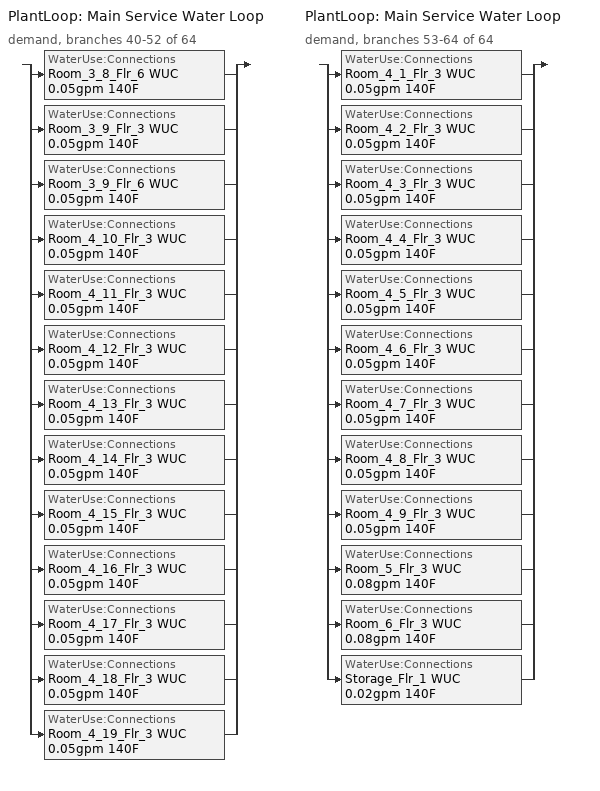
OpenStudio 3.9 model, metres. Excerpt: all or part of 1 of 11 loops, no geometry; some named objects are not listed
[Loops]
PlantLoop 'Main Service Water Loop'
 demand, branches 40-52 of 64: split
  | WaterUse:Connections 'Room_3_8_Flr_6 WUC 0.05gpm 140F'
  | WaterUse:Connections 'Room_3_9_Flr_3 WUC 0.05gpm 140F'
  | WaterUse:Connections 'Room_3_9_Flr_6 WUC 0.05gpm 140F'
  | WaterUse:Connections 'Room_4_10_Flr_3 WUC 0.05gpm 140F'
  | WaterUse:Connections 'Room_4_11_Flr_3 WUC 0.05gpm 140F'
  | WaterUse:Connections 'Room_4_12_Flr_3 WUC 0.05gpm 140F'
  | WaterUse:Connections 'Room_4_13_Flr_3 WUC 0.05gpm 140F'
  | WaterUse:Connections 'Room_4_14_Flr_3 WUC 0.05gpm 140F'
  | WaterUse:Connections 'Room_4_15_Flr_3 WUC 0.05gpm 140F'
  | WaterUse:Connections 'Room_4_16_Flr_3 WUC 0.05gpm 140F'
  | WaterUse:Connections 'Room_4_17_Flr_3 WUC 0.05gpm 140F'
  | WaterUse:Connections 'Room_4_18_Flr_3 WUC 0.05gpm 140F'
  | WaterUse:Connections 'Room_4_19_Flr_3 WUC 0.05gpm 140F'
PlantLoop 'Main Service Water Loop'
 demand, branches 53-64 of 64: split
  | WaterUse:Connections 'Room_4_1_Flr_3 WUC 0.05gpm 140F'
  | WaterUse:Connections 'Room_4_2_Flr_3 WUC 0.05gpm 140F'
  | WaterUse:Connections 'Room_4_3_Flr_3 WUC 0.05gpm 140F'
  | WaterUse:Connections 'Room_4_4_Flr_3 WUC 0.05gpm 140F'
  | WaterUse:Connections 'Room_4_5_Flr_3 WUC 0.05gpm 140F'
  | WaterUse:Connections 'Room_4_6_Flr_3 WUC 0.05gpm 140F'
  | WaterUse:Connections 'Room_4_7_Flr_3 WUC 0.05gpm 140F'
  | WaterUse:Connections 'Room_4_8_Flr_3 WUC 0.05gpm 140F'
  | WaterUse:Connections 'Room_4_9_Flr_3 WUC 0.05gpm 140F'
  | WaterUse:Connections 'Room_5_Flr_3 WUC 0.08gpm 140F'
  | WaterUse:Connections 'Room_6_Flr_3 WUC 0.08gpm 140F'
  | WaterUse:Connections 'Storage_Flr_1 WUC 0.02gpm 140F'
[WaterUse:Equipment:Definition] Target Temperature Schedule=Mixed Water At Faucet Temp - 140F; Sensible Fraction Schedule=Fraction Sensible - 0.2; Latent Fraction Schedule=Fraction Latent - 0.05
Name | Peak Flow Rate {m3/s}
Room_3_8_flr_6 0.05gpm 140F; Room_4_10_flr_3 0.05gpm 140F; Room_4_11_flr_3 0.05gpm 140F; Room_4_12_flr_3 0.05gpm 140F; Room_4_13_flr_3 0.05gpm 140F; Room_4_14_flr_3 0.05gpm 140F; Room_4_15_flr_3 0.05gpm 140F; Room_4_16_flr_3 0.05gpm 140F; Room_4_17_flr_3 0.05gpm 140F; Room_4_19_flr_3 0.05gpm 140F; Room_4_1_flr_3 0.05gpm 140F; Room_4_2_flr_3 0.05gpm 140F; Room_4_3_flr_3 0.05gpm 140F; Room_4_4_flr_3 0.05gpm 140F; Room_4_5_flr_3 0.05gpm 140F; Room_4_6_flr_3 0.05gpm 140F; Room_4_7_flr_3 0.05gpm 140F; Room_4_8_flr_3 0.05gpm 140F; Room_4_9_flr_3 0.05gpm 140F | 3.16748e-06
Room_3_9_flr_3 0.05gpm 140F | 3.16661e-06
Room_3_9_flr_6 0.05gpm 140F | 3.16559e-06
Room_4_18_flr_3 0.05gpm 140F | 3.16142e-06
Room_5_flr_3 0.08gpm 140F | 5.03867e-06
Room_6_flr_3 0.08gpm 140F | 5.03808e-06
Storage_flr_1 0.02gpm 140F | 1.53021e-06
[WaterUse:Equipment]
Name | Water Use Equipment Definition | Space | Flow Rate Fraction Schedule
Room_3_8_Flr_6 Service Water Use 0.05gpm 140F | Room_3_8_flr_6 0.05gpm 140F | Room_3_8_Flr_6 | NECB-F-Service Water Heating
Room_3_9_Flr_3 Service Water Use 0.05gpm 140F | Room_3_9_flr_3 0.05gpm 140F | Room_3_9_Flr_3 | NECB-F-Service Water Heating
Room_3_9_Flr_6 Service Water Use 0.05gpm 140F | Room_3_9_flr_6 0.05gpm 140F | Room_3_9_Flr_6 | NECB-F-Service Water Heating
Room_4_10_Flr_3 Service Water Use 0.05gpm 140F | Room_4_10_flr_3 0.05gpm 140F | Room_4_10_Flr_3 | NECB-F-Service Water Heating
Room_4_11_Flr_3 Service Water Use 0.05gpm 140F | Room_4_11_flr_3 0.05gpm 140F | Room_4_11_Flr_3 | NECB-F-Service Water Heating
Room_4_12_Flr_3 Service Water Use 0.05gpm 140F | Room_4_12_flr_3 0.05gpm 140F | Room_4_12_Flr_3 | NECB-F-Service Water Heating
Room_4_13_Flr_3 Service Water Use 0.05gpm 140F | Room_4_13_flr_3 0.05gpm 140F | Room_4_13_Flr_3 | NECB-F-Service Water Heating
Room_4_14_Flr_3 Service Water Use 0.05gpm 140F | Room_4_14_flr_3 0.05gpm 140F | Room_4_14_Flr_3 | NECB-F-Service Water Heating
Room_4_15_Flr_3 Service Water Use 0.05gpm 140F | Room_4_15_flr_3 0.05gpm 140F | Room_4_15_Flr_3 | NECB-F-Service Water Heating
Room_4_16_Flr_3 Service Water Use 0.05gpm 140F | Room_4_16_flr_3 0.05gpm 140F | Room_4_16_Flr_3 | NECB-F-Service Water Heating
Room_4_17_Flr_3 Service Water Use 0.05gpm 140F | Room_4_17_flr_3 0.05gpm 140F | Room_4_17_Flr_3 | NECB-F-Service Water Heating
Room_4_18_Flr_3 Service Water Use 0.05gpm 140F | Room_4_18_flr_3 0.05gpm 140F | Room_4_18_Flr_3 | NECB-F-Service Water Heating
Room_4_19_Flr_3 Service Water Use 0.05gpm 140F | Room_4_19_flr_3 0.05gpm 140F | Room_4_19_Flr_3 | NECB-F-Service Water Heating
Room_4_1_Flr_3 Service Water Use 0.05gpm 140F | Room_4_1_flr_3 0.05gpm 140F | Room_4_1_Flr_3 | NECB-F-Service Water Heating
Room_4_2_Flr_3 Service Water Use 0.05gpm 140F | Room_4_2_flr_3 0.05gpm 140F | Room_4_2_Flr_3 | NECB-F-Service Water Heating
Room_4_3_Flr_3 Service Water Use 0.05gpm 140F | Room_4_3_flr_3 0.05gpm 140F | Room_4_3_Flr_3 | NECB-F-Service Water Heating
Room_4_4_Flr_3 Service Water Use 0.05gpm 140F | Room_4_4_flr_3 0.05gpm 140F | Room_4_4_Flr_3 | NECB-F-Service Water Heating
Room_4_5_Flr_3 Service Water Use 0.05gpm 140F | Room_4_5_flr_3 0.05gpm 140F | Room_4_5_Flr_3 | NECB-F-Service Water Heating
Room_4_6_Flr_3 Service Water Use 0.05gpm 140F | Room_4_6_flr_3 0.05gpm 140F | Room_4_6_Flr_3 | NECB-F-Service Water Heating
Room_4_7_Flr_3 Service Water Use 0.05gpm 140F | Room_4_7_flr_3 0.05gpm 140F | Room_4_7_Flr_3 | NECB-F-Service Water Heating
Room_4_8_Flr_3 Service Water Use 0.05gpm 140F | Room_4_8_flr_3 0.05gpm 140F | Room_4_8_Flr_3 | NECB-F-Service Water Heating
Room_4_9_Flr_3 Service Water Use 0.05gpm 140F | Room_4_9_flr_3 0.05gpm 140F | Room_4_9_Flr_3 | NECB-F-Service Water Heating
Room_5_Flr_3 Service Water Use 0.08gpm 140F | Room_5_flr_3 0.08gpm 140F | Room_5_Flr_3 | NECB-F-Service Water Heating
Room_6_Flr_3 Service Water Use 0.08gpm 140F | Room_6_flr_3 0.08gpm 140F | Room_6_Flr_3 | NECB-F-Service Water Heating
Storage_Flr_1 Service Water Use 0.02gpm 140F | Storage_flr_1 0.02gpm 140F | Storage_Flr_1 | NECB-E-Service Water Heating
[WaterUse:Connections] Drain Water Heat Exchanger Type=None; Drain Water Heat Exchanger Destination=Plant
Name | Water Use Equipment Name 1
Room_3_8_Flr_6 WUC 0.05gpm 140F | Room_3_8_Flr_6 Service Water Use 0.05gpm 140F
Room_3_9_Flr_3 WUC 0.05gpm 140F | Room_3_9_Flr_3 Service Water Use 0.05gpm 140F
Room_3_9_Flr_6 WUC 0.05gpm 140F | Room_3_9_Flr_6 Service Water Use 0.05gpm 140F
Room_4_10_Flr_3 WUC 0.05gpm 140F | Room_4_10_Flr_3 Service Water Use 0.05gpm 140F
Room_4_11_Flr_3 WUC 0.05gpm 140F | Room_4_11_Flr_3 Service Water Use 0.05gpm 140F
Room_4_12_Flr_3 WUC 0.05gpm 140F | Room_4_12_Flr_3 Service Water Use 0.05gpm 140F
Room_4_13_Flr_3 WUC 0.05gpm 140F | Room_4_13_Flr_3 Service Water Use 0.05gpm 140F
Room_4_14_Flr_3 WUC 0.05gpm 140F | Room_4_14_Flr_3 Service Water Use 0.05gpm 140F
Room_4_15_Flr_3 WUC 0.05gpm 140F | Room_4_15_Flr_3 Service Water Use 0.05gpm 140F
Room_4_16_Flr_3 WUC 0.05gpm 140F | Room_4_16_Flr_3 Service Water Use 0.05gpm 140F
Room_4_17_Flr_3 WUC 0.05gpm 140F | Room_4_17_Flr_3 Service Water Use 0.05gpm 140F
Room_4_18_Flr_3 WUC 0.05gpm 140F | Room_4_18_Flr_3 Service Water Use 0.05gpm 140F
Room_4_19_Flr_3 WUC 0.05gpm 140F | Room_4_19_Flr_3 Service Water Use 0.05gpm 140F
Room_4_1_Flr_3 WUC 0.05gpm 140F | Room_4_1_Flr_3 Service Water Use 0.05gpm 140F
Room_4_2_Flr_3 WUC 0.05gpm 140F | Room_4_2_Flr_3 Service Water Use 0.05gpm 140F
Room_4_3_Flr_3 WUC 0.05gpm 140F | Room_4_3_Flr_3 Service Water Use 0.05gpm 140F
Room_4_4_Flr_3 WUC 0.05gpm 140F | Room_4_4_Flr_3 Service Water Use 0.05gpm 140F
Room_4_5_Flr_3 WUC 0.05gpm 140F | Room_4_5_Flr_3 Service Water Use 0.05gpm 140F
Room_4_6_Flr_3 WUC 0.05gpm 140F | Room_4_6_Flr_3 Service Water Use 0.05gpm 140F
Room_4_7_Flr_3 WUC 0.05gpm 140F | Room_4_7_Flr_3 Service Water Use 0.05gpm 140F
Room_4_8_Flr_3 WUC 0.05gpm 140F | Room_4_8_Flr_3 Service Water Use 0.05gpm 140F
Room_4_9_Flr_3 WUC 0.05gpm 140F | Room_4_9_Flr_3 Service Water Use 0.05gpm 140F
Room_5_Flr_3 WUC 0.08gpm 140F | Room_5_Flr_3 Service Water Use 0.08gpm 140F
Room_6_Flr_3 WUC 0.08gpm 140F | Room_6_Flr_3 Service Water Use 0.08gpm 140F
Storage_Flr_1 WUC 0.02gpm 140F | Storage_Flr_1 Service Water Use 0.02gpm 140F
[Schedule:Ruleset]
Name | Default Day Schedule
Fraction Sensible - 0.2 | Fraction Sensible - 0.2 Default
Fraction Latent - 0.05 | Fraction Latent - 0.05 Default
Mixed Water At Faucet Temp - 140F | Mixed Water At Faucet Temp - 140F Default
NECB-E-Service Water Heating | NECB-E-Service Water Heating Default
NECB-F-Service Water Heating | NECB-F-Service Water Heating Default
[Schedule:Day]
Fraction Sensible - 0.2 Default: 24, 0, 0.2
Fraction Latent - 0.05 Default: 24, 0, 0.05
Mixed Water At Faucet Temp - 140F Default: 24, 0, 60
NECB-E-Service Water Heating Default; NECB-E-Service Water Heating Default|Wkdy Day: No, 8, 0, 0.05, 9, 0, 0.1, 10, 0, 0.4, 12, 0, 0.5, 13, 0, 0.7, 14, 0, 0.9, 15, 0, 0.8, 16, 0, 0.7, 17, 0, 0.8, 18, 0, 0.3, 24, 0, 0.05
NECB-E-Service Water Heating Sat Day: No, 10, 0, 0.05, 12, 0, 0.2, 13, 0, 0.4, 16, 0, 0.2, 24, 0, 0.05
NECB-E-Service Water Heating Sun|Hol Day: No, 24, 0, 0.05
NECB-F-Service Water Heating Default; NECB-F-Service Water Heating Default|Wkdy Day: No, 1, 0, 0.5, 2, 0, 0.3, 3, 0, 0.2, 5, 0, 0.1, 6, 0, 0.2, 7, 0, 0.4, 8, 0, 0.6, 9, 0, 0.9, 10, 0, 0.7, 12, 0, 0.5, 13, 0, 0.4, 14, 0, 0.5, 15, 0, 0.4, 19, 0, 0.3, 20, 0, 0.5, 24, 0, 0.7
NECB-F-Service Water Heating Sat Day: No, 1, 0, 0.5, 2, 0, 0.3, 3, 0, 0.2, 5, 0, 0.1, 6, 0, 0.2, 7, 0, 0.4, 8, 0, 0.5, 9, 0, 0.8, 10, 0, 0.6, 15, 0, 0.5, 16, 0, 0.4, 19, 0, 0.3, 20, 0, 0.5, 24, 0, 0.7
NECB-F-Service Water Heating Sun|Hol Day: No, 1, 0, 0.5, 2, 0, 0.3, 3, 0, 0.2, 5, 0, 0.1, 6, 0, 0.2, 8, 0, 0.4, 9, 0, 0.6, 10, 0, 0.9, 11, 0, 0.7, 14, 0, 0.5, 15, 0, 0.4, 19, 0, 0.3, 20, 0, 0.4, 24, 0, 0.6
[Schedule:Rule] Date Specification Type=DateRange; Start Month=1; Start Day=1; End Month=12; End Day=31
Name | Schedule Ruleset | Rule Order | Day Schedule | Apply Monday | Apply Tuesday | Apply Wednesday | Apply Thursday | Apply Friday | Apply Saturday | Apply Sunday
Schedule Rule 80 | NECB-E-Service Water Heating | 2 | NECB-E-Service Water Heating Default|Wkdy Day | Yes | Yes | Yes | Yes | Yes
Schedule Rule 81 | NECB-E-Service Water Heating | 1 | NECB-E-Service Water Heating Sat Day |  |  |  |  |  | Yes
Schedule Rule 82 | NECB-E-Service Water Heating | 0 | NECB-E-Service Water Heating Sun|Hol Day |  |  |  |  |  |  | Yes
Schedule Rule 89 | NECB-F-Service Water Heating | 2 | NECB-F-Service Water Heating Default|Wkdy Day | Yes | Yes | Yes | Yes | Yes
Schedule Rule 90 | NECB-F-Service Water Heating | 1 | NECB-F-Service Water Heating Sat Day |  |  |  |  |  | Yes
Schedule Rule 91 | NECB-F-Service Water Heating | 0 | NECB-F-Service Water Heating Sun|Hol Day |  |  |  |  |  |  | Yes
